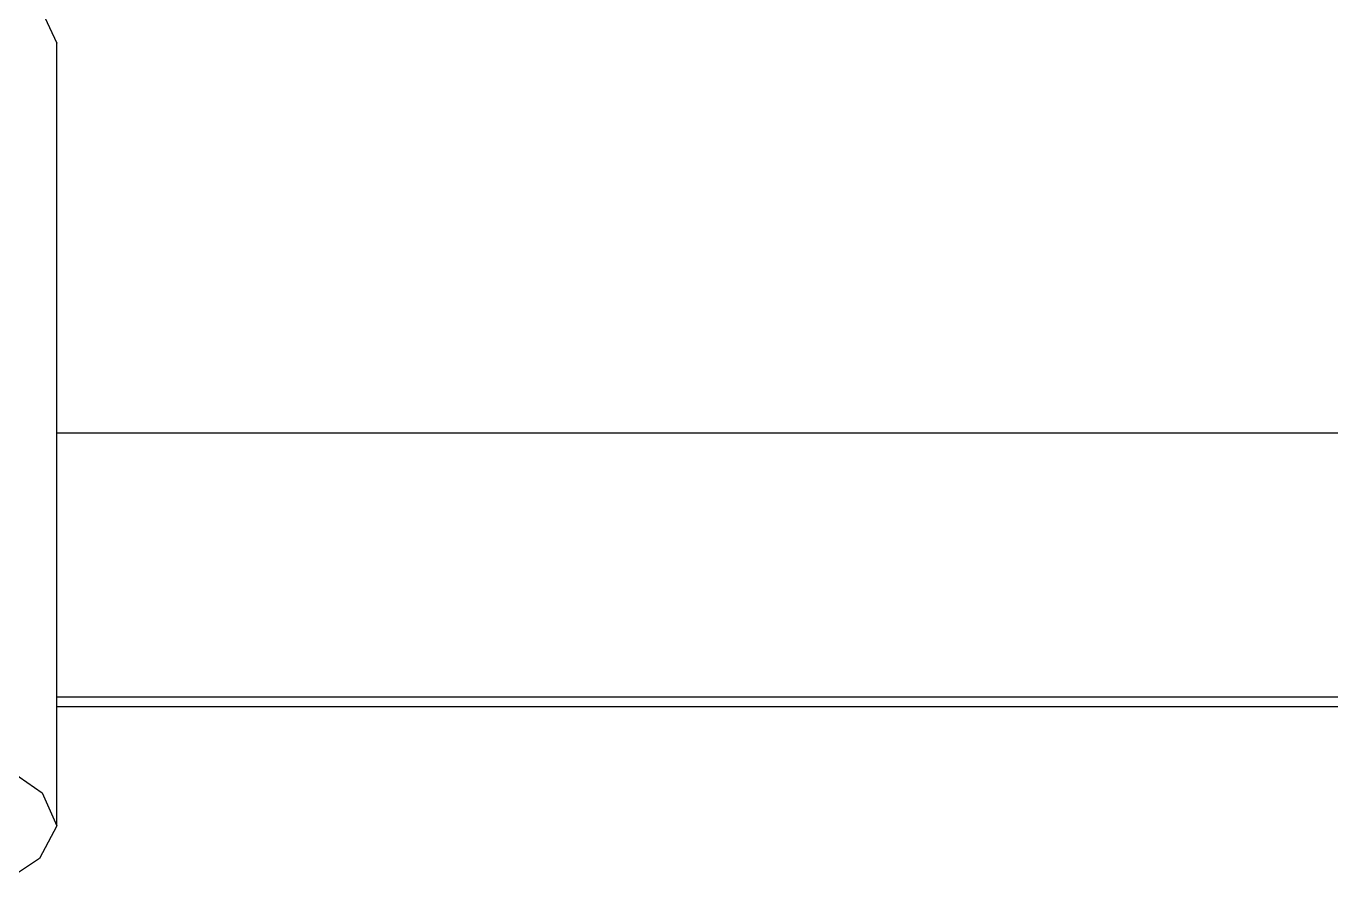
# Model space of a CAD drawing. Extents: x 14808 to 20058, y -13198 to -11680.
# Drawn here: x 19474.1 to 19481.5, y -12323.78 to -12318.89 of the extents above; entities that cross this region are included whole.
import ezdxf

# ---------------------------------------------------------------- set-up
doc = ezdxf.new("R2010")
doc.units = 0
doc.header["$LTSCALE"] = 7
doc.header["$MEASUREMENT"] = 0
doc.layers.add('Layer 5', color=7, linetype='CONTINUOUS')

# ---------------------------------------------------------------- blocks, each defined once
blk = doc.blocks.new('block 21')
at = {"layer": 'Layer 5', "color": 9, "lineweight": 25, "true_color": 0xc4c4c4}
blk.add_lwpolyline([(114.153, 63.158), (114.153, 72.022)], dxfattribs=at)
blk = doc.blocks.new('block 91')
at = {"layer": 'Layer 5', "color": 9, "lineweight": 25, "true_color": 0xc4c4c4}
blk.add_lwpolyline([(89.453, 62.437), (89.138, 62.619), (88.79, 62.989), (88.807, 63.363), (89.188, 63.731), (89.921, 64.083), (90.986, 64.407), (92.353, 64.697), (93.981, 64.942), (95.824, 65.136), (97.828, 65.272), (99.938, 65.348), (102.091, 65.361), (104.225, 65.311), (106.28, 65.198), (108.195, 65.028), (109.917, 64.803), (111.396, 64.531), (112.588, 64.219), (113.46, 63.877), (113.986, 63.514), (114.153, 63.141), (113.953, 62.769), (113.453, 62.437)], dxfattribs=at)
blk = doc.blocks.new('block 92')
at = {"layer": 'Layer 5', "color": 9, "lineweight": 25, "true_color": 0xc4c4c4}
blk.add_lwpolyline([(88.753, 72.022), (88.807, 72.226), (89.188, 72.594), (89.921, 72.946), (90.986, 73.271), (92.353, 73.56), (93.981, 73.805), (95.824, 73.999), (97.828, 74.136), (99.938, 74.211), (102.091, 74.225), (104.225, 74.174), (106.28, 74.062), (108.195, 73.89), (109.917, 73.666), (111.396, 73.394), (112.588, 73.082), (113.46, 72.74), (113.986, 72.377), (114.153, 72.022)], dxfattribs=at)
blk = doc.blocks.new('block 1248')
at = {"layer": 'Layer 5', "color": 9, "lineweight": 25, "true_color": 0xc4c4c4}
blk.add_lwpolyline([(114.153, 64.495), (167.842, 64.495)], dxfattribs=at)
blk = doc.blocks.new('block 1403')
at = {"layer": 'Layer 5', "color": 9, "lineweight": 25, "true_color": 0xc4c4c4}
blk.add_lwpolyline([(167.738, 64.6), (114.153, 64.6)], dxfattribs=at)
blk = doc.blocks.new('block 1406')
at = {"layer": 'Layer 5', "color": 9, "lineweight": 25, "true_color": 0xc4c4c4}
blk.add_lwpolyline([(114.153, 67.6), (166.271, 67.6)], dxfattribs=at)

msp = doc.modelspace()

# ---------------------------------------------------------------- block references
at = {"layer": 'Layer 5', "xscale": 0.5, "yscale": 0.5, "zscale": 0.5}
for name in ['block 92', 'block 21', 'block 1406', 'block 91', 'block 1403', 'block 1248']:
    msp.add_blockref(name, (19417.2001, -12354.9967), dxfattribs=at)

doc.saveas('drawing.dxf')
